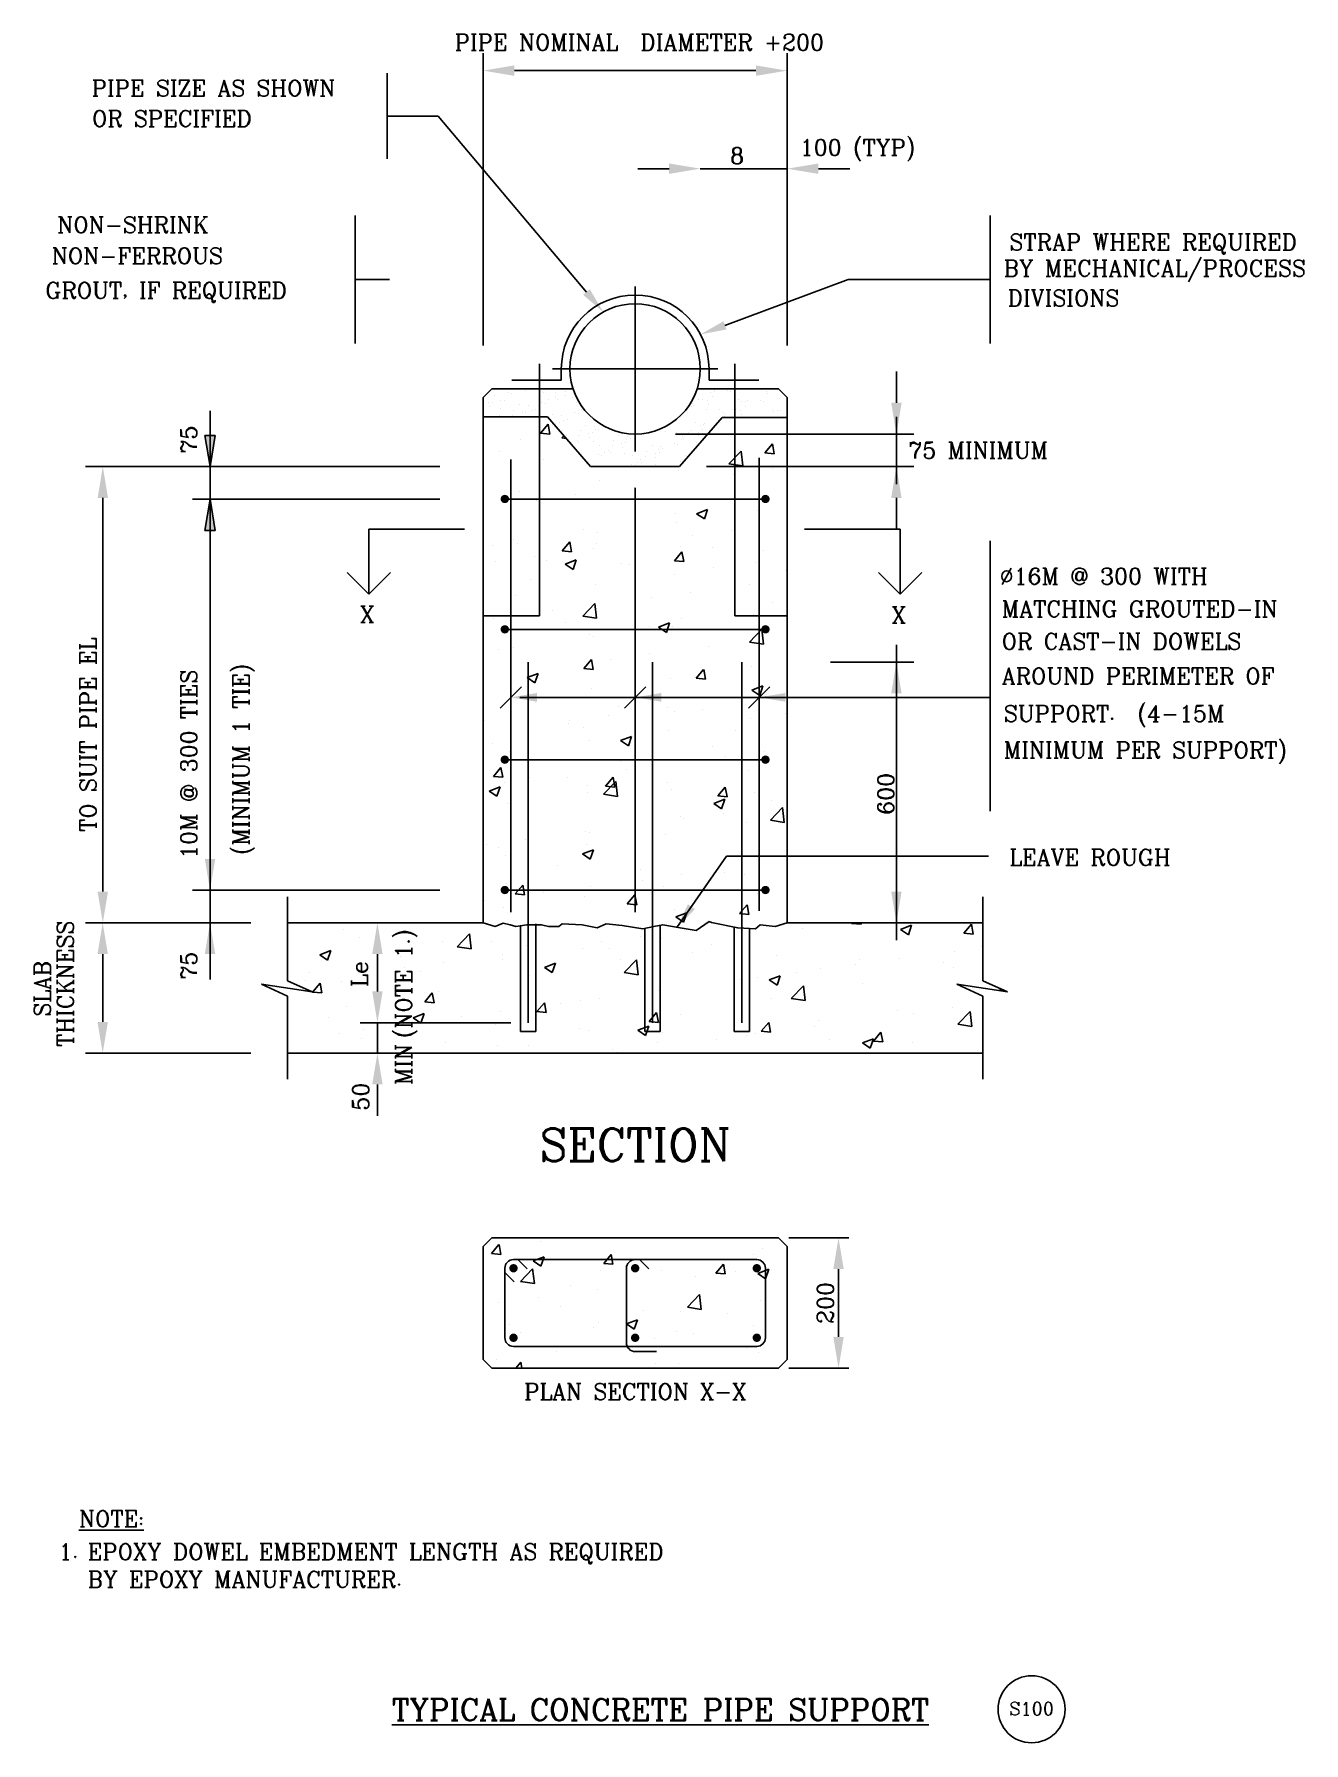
# Model space of a CAD drawing. Extents: x 166525 to 167198, y 178739 to 179747.
# Drawn here: x 166622 to 166641.75, y 178970.38 to 178996.96 of the extents above; entities that cross this region are included whole.
import ezdxf
from ezdxf.enums import TextEntityAlignment as Align

# ---------------------------------------------------------------- set-up
doc = ezdxf.new("R2010")
doc.units = 0
doc.header["$MEASUREMENT"] = 0
doc.linetypes.add('AUSGEZOGEN', pattern=[0])
doc.layers.get('0').update_dxf_attribs({"linetype": 'CONTINUOUS'})
for name, color, linetype in [('1', 7, 'CONTINUOUS'), ('CONC-MINOR', 7, 'AUSGEZOGEN'), ('DIMLIN', 7, 'AUSGEZOGEN'), ('HATCH', 40, 'CONTINUOUS'), ('L-10', 1, 'CONTINUOUS'), ('PAPER', 7, 'CONTINUOUS'), ('R-BAR', 3, 'CONTINUOUS'), ('STEEL-MAJOR', 7, 'CONTINUOUS'), ('T120', 10, 'CONTINUOUS')]:
    doc.layers.add(name, color=color, linetype=linetype)
doc.styles.add('ROMANC', font='romanc', dxfattribs={"height": 30})

# ---------------------------------------------------------------- blocks, each defined once
blk = doc.blocks.new('*X45')
at = {"color": 0}
for p, q in [((84.15, 232.41), (85.02, 233.45)), ((84.15, 232.41), (85.23, 232.32)), ((85.23, 232.32), (85.02, 233.45)), ((86.62, 231.89), (86.84, 232.11)), ((79.39, 230.29), (79.39, 230.29)), ((81.9, 231.75), (81.9, 231.75)), ((86.62, 231.89), (87.1, 231.81)), ((105.84, 228.91), (107.24, 230.37)), ((107.44, 228.66), (107.24, 230.37)), ((109.97, 230.16), (110.84, 231.19)), ((109.97, 230.16), (111.05, 230.06)), ((111.05, 230.06), (110.84, 231.19)), ((84.53, 229.37), (84.53, 229.37)), ((100.02, 228.18), (100.02, 228.18)), ((103.75, 228.56), (103.75, 228.56)), ((105.84, 228.91), (107.44, 228.66)), ((109.37, 229.53), (109.37, 229.53)), ((110.88, 228.31), (110.88, 228.31)), ((90.93, 227.02), (90.93, 227.02)), ((95.01, 226.22), (95.01, 226.22)), ((106.37, 227.71), (106.37, 227.71)), ((81.69, 225.76), (81.69, 225.76)), ((83.68, 224.73), (83.68, 224.73)), ((88.19, 225.32), (88.19, 225.32)), ((110.13, 224.96), (110.13, 224.96)), ((99.64, 223.16), (99.64, 223.16)), ((102.12, 223.15), (103.38, 223.64)), ((102.12, 223.15), (103.02, 222.55)), ((103.02, 222.55), (103.38, 223.64)), ((109.15, 223.53), (109.15, 223.53)), ((89.14, 221.36), (89.14, 221.36)), ((90.71, 221.03), (90.71, 221.03)), ((99.8, 222.18), (99.8, 222.18)), ((101.64, 220.61), (101.64, 220.61)), ((106.15, 221.21), (106.15, 221.21)), ((78.64, 219.55), (78.64, 219.55)), ((81.02, 220.17), (81.02, 220.17)), ((81.47, 219.76), (81.47, 219.76)), ((86.65, 218.88), (87.52, 219.91)), ((86.65, 218.88), (87.72, 218.78)), ((87.72, 218.78), (87.52, 219.91)), ((90.27, 219.12), (90.27, 219.12)), ((90.63, 219.76), (90.63, 219.76)), ((99.56, 217.75), (100.43, 218.78)), ((100.24, 219.36), (100.24, 219.36)), ((100.64, 217.65), (100.43, 218.78)), ((103.95, 219.21), (103.95, 219.21)), ((109.85, 218.95), (109.85, 218.95)), ((78.95, 217.63), (78.95, 217.63)), ((83.45, 218.22), (83.45, 218.22)), ((84.82, 217.75), (84.82, 217.75)), ((87, 217.35), (88.26, 217.83)), ((87, 217.35), (87.89, 216.74)), ((87.89, 216.74), (88.26, 217.83)), ((93.45, 217.4), (93.45, 217.4)), ((94.43, 217.35), (94.43, 217.35)), ((99.56, 217.75), (100.64, 217.65)), ((104.04, 216.94), (104.04, 216.94)), ((108.93, 217.54), (108.93, 217.54)), ((112.47, 216.62), (112.54, 216.7)), ((112.47, 216.62), (112.54, 216.61)), ((82.96, 215.6), (82.96, 215.6)), ((90.49, 215.04), (90.49, 215.04)), ((99.58, 216.19), (99.58, 216.19)), ((108.23, 215), (108.23, 215)), ((81.25, 213.77), (81.25, 213.77)), ((89.01, 211.37), (90.41, 212.83)), ((90.61, 211.12), (90.41, 212.83)), ((96.9, 213.51), (96.9, 213.51)), ((101.41, 214.11), (101.41, 214.11)), ((110.82, 212.91), (110.82, 212.91)), ((78.72, 211.12), (78.72, 211.12)), ((85.54, 212.02), (85.54, 212.02)), ((87.05, 210.61), (87.05, 210.61)), ((89.01, 211.37), (90.61, 211.12)), ((97.74, 210.1), (99, 210.59)), ((98.64, 209.5), (99, 210.59)), ((100.33, 211.1), (100.33, 211.1)), ((108.71, 211.55), (108.71, 211.55)), ((89.83, 209.3), (89.83, 209.3)), ((90.27, 209.05), (90.27, 209.05)), ((96.66, 210.21), (96.66, 210.21)), ((97.74, 210.1), (98.64, 209.5)), ((99.36, 210.2), (99.36, 210.2)), ((106.27, 209.8), (106.27, 209.8)), ((108.22, 208.39), (109.62, 209.85)), ((109.82, 208.14), (109.62, 209.85)), ((79.33, 207.5), (79.33, 207.5)), ((81.03, 207.78), (81.03, 207.78)), ((96.68, 207.01), (96.68, 207.01)), ((103.49, 207.91), (103.49, 207.91)), ((108.22, 208.39), (109.82, 208.14)), ((80.8, 204.92), (80.8, 204.92)), ((82.62, 204.3), (83.88, 204.78)), ((83.51, 203.69), (83.88, 204.78)), ((89.15, 205.34), (90.01, 206.37)), ((89.15, 205.34), (90.22, 205.24)), ((90.22, 205.24), (90.01, 206.37)), ((92.17, 206.41), (92.17, 206.41)), ((102.06, 204.21), (102.92, 205.24)), ((103.13, 204.11), (102.93, 205.24)), ((108.49, 205.56), (108.49, 205.56)), ((82.62, 204.3), (83.51, 203.69)), ((90.05, 203.05), (90.05, 203.05)), ((99.14, 204.21), (99.14, 204.21)), ((102.06, 204.21), (103.13, 204.11)), ((108.49, 202.85), (109.75, 203.34)), ((108.49, 202.85), (109.38, 202.25)), ((109.38, 202.25), (109.75, 203.34)), ((80.81, 201.79), (80.81, 201.79)), ((83.54, 201.42), (83.54, 201.42)), ((93.15, 201.01), (93.15, 201.01)), ((98.76, 200.81), (98.76, 200.81)), ((102.76, 200.6), (102.76, 200.6)), ((110.08, 202.17), (110.08, 202.17)), ((110.12, 202.3), (110.12, 202.3)), ((77.73, 199.4), (77.73, 199.4)), ((87.34, 199), (87.34, 199)), ((87.43, 199.31), (87.43, 199.31)), ((91.94, 199.91), (91.94, 199.91)), ((99.58, 200.36), (99.58, 200.36)), ((108.27, 199.56), (108.27, 199.56)), ((112.37, 200.2), (112.37, 200.2)), ((78.59, 196.76), (78.59, 196.76)), ((89.09, 198.56), (89.09, 198.56)), ((89.83, 197.06), (89.83, 197.06)), ((93.36, 197.05), (94.62, 197.53)), ((93.36, 197.05), (94.26, 196.44)), ((94.26, 196.44), (94.62, 197.53)), ((96.95, 198.59), (96.95, 198.59)), ((98.93, 198.22), (98.93, 198.22)), ((106.56, 198.19), (106.56, 198.19)), ((80.59, 195.8), (80.59, 195.8)), ((103.9, 196.41), (103.9, 196.41)), ((105.39, 195.2), (105.39, 195.2)), ((109.9, 195.8), (109.9, 195.8)), ((78.73, 192.93), (79.6, 193.96)), ((78.73, 192.93), (79.81, 192.83)), ((79.81, 192.83), (79.6, 193.96)), ((82.9, 192.81), (82.9, 192.81)), ((87.2, 192.81), (87.2, 192.81)), ((91.64, 191.8), (92.51, 192.83)), ((92.72, 191.7), (92.51, 192.83)), ((93.4, 194.61), (93.4, 194.61)), ((94.02, 193.71), (94.02, 193.71)), ((108.06, 193.57), (108.06, 193.57)), ((78.24, 191.24), (79.5, 191.73)), ((78.24, 191.24), (79.13, 190.64)), ((79.13, 190.64), (79.5, 191.73)), ((79.96, 192.27), (79.96, 192.27)), ((82.7, 192.22), (82.7, 192.22)), ((89.57, 191.86), (89.57, 191.86)), ((89.61, 191.07), (89.61, 191.07)), ((91.4, 190.86), (92.8, 192.32)), ((91.4, 190.86), (93, 190.61)), ((91.64, 191.8), (92.72, 191.7)), ((93, 190.61), (92.8, 192.32)), ((98.71, 192.22), (98.71, 192.22)), ((99.18, 191.45), (99.18, 191.45)), ((104.55, 190.67), (105.42, 191.7)), ((105.63, 190.57), (105.42, 191.7)), ((108.79, 191.05), (108.79, 191.05)), ((80.37, 189.8), (80.37, 189.8)), ((104.11, 189.8), (105.37, 190.29)), ((104.11, 189.8), (105, 189.2)), ((104.55, 190.67), (105.63, 190.57)), ((105, 189.2), (105.37, 190.29)), ((110.61, 187.88), (112.01, 189.34)), ((110.77, 190.11), (110.77, 190.11)), ((111.98, 189.59), (111.98, 189.59)), ((112.21, 187.63), (112.01, 189.34)), ((100.27, 188.31), (100.27, 188.31)), ((100.65, 188.1), (100.65, 188.1)), ((105.16, 188.7), (105.16, 188.7)), ((107.84, 187.58), (107.84, 187.58)), ((110.61, 187.88), (112.21, 187.63)), ((77.96, 185.12), (77.96, 185.12)), ((82.47, 185.71), (82.47, 185.71)), ((89.29, 186.61), (89.29, 186.61)), ((89.4, 185.08), (89.4, 185.08)), ((89.78, 186.51), (89.78, 186.51)), ((98.49, 186.23), (98.49, 186.23)), ((79.28, 184.71), (79.28, 184.71)), ((80.15, 183.81), (80.15, 183.81)), ((88.98, 184), (90.24, 184.48)), ((88.98, 184), (89.88, 183.39)), ((89.88, 183.39), (90.24, 184.48)), ((86.07, 182.66), (86.07, 182.66)), ((95.68, 182.26), (95.68, 182.26)), ((95.92, 181), (95.92, 181)), ((100.43, 181.6), (100.43, 181.6)), ((105.28, 181.85), (105.28, 181.85)), ((107.24, 182.49), (107.24, 182.49)), ((107.62, 181.59), (107.62, 181.59)), ((80.25, 180.65), (80.25, 180.65)), ((81.23, 179.39), (82.1, 180.42)), ((81.23, 179.39), (82.31, 179.29)), ((82.31, 179.29), (82.1, 180.42)), ((84.55, 179.51), (84.55, 179.51)), ((89.18, 179.09), (89.18, 179.09)), ((89.86, 180.24), (89.86, 180.24)), ((94.14, 178.26), (95.01, 179.29)), ((95.22, 178.16), (95.01, 179.29)), ((98.27, 180.24), (98.27, 180.24)), ((99.47, 179.84), (99.47, 179.84)), ((109.08, 179.43), (109.08, 179.43)), ((110.03, 179.37), (110.03, 179.37)), ((77.73, 178.61), (77.73, 178.61)), ((79.93, 177.82), (79.93, 177.82)), ((94.14, 178.26), (95.22, 178.16)), ((99.53, 177.57), (99.53, 177.57)), ((99.73, 176.75), (100.99, 177.23)), ((100.62, 176.15), (100.99, 177.23)), ((107.05, 177.13), (107.92, 178.16)), ((107.05, 177.13), (108.13, 177.03)), ((108.13, 177.03), (107.92, 178.16)), ((55.04, 175.62), (55.04, 175.62)), ((56.87, 176.07), (56.96, 176.06)), ((56.96, 176.06), (56.96, 176.07)), ((61.49, 175.32), (61.49, 175.32)), ((89.03, 175.77), (89.03, 175.77)), ((99.73, 176.75), (100.62, 176.15)), ((102.51, 175.4), (102.51, 175.4)), ((107.4, 175.6), (107.4, 175.6)), ((114.34, 175.42), (114.34, 175.42)), ((119.96, 176), (120.02, 176.07)), ((119.96, 176), (121.04, 175.9)), ((121.04, 175.9), (121.01, 176.07)), ((125.6, 175.31), (126.86, 175.79)), ((125.6, 175.31), (126.49, 174.7)), ((126.49, 174.7), (126.86, 175.79)), ((132.87, 174.87), (133.74, 175.9)), ((133.95, 174.77), (133.74, 175.9)), ((63.27, 174.33), (63.27, 174.33)), ((72.88, 173.92), (72.88, 173.92)), ((74.57, 173.32), (75.98, 174.79)), ((74.57, 173.32), (76.17, 173.08)), ((76.17, 173.08), (75.98, 174.79)), ((78.54, 173.97), (78.54, 173.97)), ((82.49, 173.51), (82.49, 173.51)), ((88.96, 173.09), (88.96, 173.09)), ((91.18, 173.9), (91.18, 173.9)), ((92.09, 173.11), (92.09, 173.11)), ((95.69, 174.5), (95.69, 174.5)), ((98.05, 174.25), (98.05, 174.25)), ((103.84, 173.62), (103.84, 173.62)), ((132.87, 174.87), (133.95, 174.77)), ((134.86, 173.37), (134.86, 173.37)), ((58.74, 172.39), (60, 172.87)), ((58.74, 172.39), (59.63, 171.78)), ((59.63, 171.78), (60, 172.87)), ((68.04, 172.17), (68.04, 172.17)), ((73, 171.51), (73, 171.51)), ((79.72, 171.83), (79.72, 171.83)), ((79.82, 172.41), (79.82, 172.41)), ((84.6, 170.94), (85.86, 171.43)), ((85.5, 170.34), (85.86, 171.43)), ((93.35, 171.82), (93.35, 171.82)), ((93.78, 170.35), (95.19, 171.81)), ((95.39, 170.1), (95.19, 171.81)), ((101.7, 172.7), (101.7, 172.7)), ((111.31, 172.3), (111.31, 172.3)), ((120.46, 171.28), (120.46, 171.28)), ((120.92, 171.89), (120.92, 171.89)), ((125.51, 172.02), (125.51, 172.02)), ((130.53, 171.48), (130.53, 171.48)), ((131.83, 172.78), (131.83, 172.78)), ((57.12, 169.42), (57.12, 169.42)), ((57.54, 170.36), (57.54, 170.36)), ((57.91, 168.11), (58.77, 169.14)), ((58.98, 168.01), (58.77, 169.14)), ((61.28, 169.33), (61.28, 169.33)), ((68.49, 170.92), (68.49, 170.92)), ((70.37, 170.48), (70.37, 170.48)), ((82.85, 170.02), (82.85, 170.02)), ((84.6, 170.94), (85.5, 170.34)), ((93.78, 170.35), (95.39, 170.1)), ((107.18, 169.6), (107.18, 169.6)), ((109.14, 169.79), (109.14, 169.79)), ((110.47, 169.5), (111.73, 169.99)), ((110.47, 169.5), (111.37, 168.9)), ((111.37, 168.9), (111.73, 169.99)), ((113.65, 170.39), (113.65, 170.39)), ((116.42, 170.87), (116.42, 170.87)), ((121.22, 169.12), (121.22, 169.12)), ((131.71, 170.92), (131.71, 170.92)), ((57.91, 168.11), (58.98, 168.01)), ((70.82, 166.98), (71.69, 168.01)), ((71.89, 166.88), (71.69, 168.01)), ((72.35, 168.21), (72.35, 168.21)), ((90.95, 167.4), (90.95, 167.4)), ((97.77, 168.3), (97.77, 168.3)), ((97.83, 168.25), (97.83, 168.25)), ((110.72, 167.32), (110.72, 167.32)), ((112.99, 167.37), (114.4, 168.83)), ((112.99, 167.37), (114.6, 167.12)), ((114.6, 167.12), (114.4, 168.83)), ((134.64, 167.38), (134.64, 167.38)), ((136.89, 168.27), (137.24, 168.41)), ((137.48, 168.18), (137.51, 168.28)), ((61.85, 166.41), (61.85, 166.41)), ((69.48, 165.14), (70.74, 165.62)), ((70.38, 164.53), (70.74, 165.62)), ((70.82, 166.98), (71.89, 166.88)), ((75.08, 165.31), (75.08, 165.31)), ((79.5, 165.83), (79.5, 165.83)), ((83.73, 165.85), (84.6, 166.88)), ((83.73, 165.85), (84.8, 165.75)), ((84.8, 165.75), (84.6, 166.88)), ((86.45, 166.81), (86.45, 166.81)), ((88.74, 167.1), (88.74, 167.1)), ((96.64, 164.72), (97.51, 165.75)), ((97.72, 164.62), (97.51, 165.75)), ((100.22, 165.52), (100.22, 165.52)), ((125.29, 166.03), (125.29, 166.03)), ((127.1, 165.68), (127.1, 165.68)), ((131.6, 166.27), (131.6, 166.27)), ((132.2, 164.39), (133.61, 165.85)), ((133.81, 164.14), (133.61, 165.85)), ((59.76, 165.13), (59.76, 165.13)), ((61.06, 163.33), (61.06, 163.33)), ((63.76, 163.82), (63.76, 163.82)), ((68.26, 164.41), (68.26, 164.41)), ((69.37, 164.72), (69.37, 164.72)), ((69.48, 165.14), (70.38, 164.53)), ((70.15, 164.49), (70.15, 164.49)), ((78.98, 164.32), (78.98, 164.32)), ((88.59, 163.91), (88.59, 163.91)), ((89.72, 163.72), (89.72, 163.72)), ((95.35, 163.7), (96.61, 164.18)), ((95.35, 163.7), (96.24, 163.09)), ((96.24, 163.09), (96.61, 164.18)), ((96.64, 164.72), (97.71, 164.62)), ((98.2, 163.5), (98.2, 163.5)), ((106.96, 163.61), (106.96, 163.61)), ((108.91, 163.29), (108.91, 163.29)), ((109.55, 163.59), (110.42, 164.62)), ((109.55, 163.59), (110.63, 163.49)), ((110.63, 163.49), (110.42, 164.62)), ((115.73, 164.18), (115.73, 164.18)), ((116.2, 164.88), (116.2, 164.88)), ((122.46, 162.46), (123.33, 163.49)), ((123.54, 162.36), (123.33, 163.49)), ((132.2, 164.39), (133.81, 164.14)), ((63.56, 162.71), (63.56, 162.71)), ((73.17, 162.3), (73.17, 162.3)), ((79.23, 161.91), (79.23, 161.91)), ((82.78, 161.9), (82.78, 161.9)), ((92.38, 161.49), (92.38, 161.49)), ((97.61, 162.26), (97.61, 162.26)), ((104.4, 162.69), (104.4, 162.69)), ((107.81, 163.1), (107.81, 163.1)), ((117.42, 162.69), (117.42, 162.69)), ((121.22, 162.25), (122.48, 162.74)), ((121.22, 162.25), (122.11, 161.65)), ((122.11, 161.65), (122.48, 162.74)), ((122.46, 162.46), (123.54, 162.36)), ((127.02, 162.29), (127.02, 162.29)), ((134.42, 161.39), (134.42, 161.39)), ((88.52, 161.11), (88.52, 161.11)), ((93.04, 161.2), (93.04, 161.2)), ((101.99, 161.09), (101.99, 161.09))]:
    blk.add_line(p, q, dxfattribs=at)
blk = doc.blocks.new('*X44')
at = {"color": 0}
for p, q in [((117.63, 151.48), (117.63, 151.48)), ((112.05, 150.05), (112.91, 151.08)), ((112.05, 150.05), (113.12, 149.95)), ((113.12, 149.95), (112.92, 151.08)), ((116.84, 149.2), (118.1, 149.69)), ((117.73, 148.6), (118.1, 149.69)), ((124.96, 148.92), (125.83, 149.95)), ((126.03, 148.82), (125.83, 149.95)), ((142.16, 149.93), (142.16, 149.93)), ((143.23, 150.67), (143.23, 150.67)), ((115.38, 146.85), (116.78, 148.31)), ((116.98, 146.6), (116.78, 148.31)), ((116.84, 149.2), (117.73, 148.6)), ((124.64, 148.06), (124.64, 148.06)), ((124.96, 148.92), (126.03, 148.82)), ((131.66, 148.13), (131.66, 148.13)), ((133.99, 149.41), (133.99, 149.41)), ((137.87, 147.79), (138.74, 148.82)), ((137.87, 147.79), (138.94, 147.7)), ((138.94, 147.7), (138.74, 148.82)), ((140.09, 147.96), (140.09, 147.96)), ((142.71, 147.76), (143.97, 148.24)), ((142.71, 147.76), (143.6, 147.16)), ((143.6, 147.16), (143.97, 148.24)), ((115.38, 146.85), (116.98, 146.6)), ((115.55, 146.9), (115.55, 146.9)), ((121.16, 146.33), (121.16, 146.33)), ((124.21, 145.87), (124.21, 145.87)), ((135.58, 147.37), (135.58, 147.37)), ((112.89, 144.38), (112.89, 144.38)), ((117.4, 144.98), (117.4, 144.98)), ((119.94, 143.94), (119.94, 143.94)), ((134.59, 143.87), (135.99, 145.33)), ((134.59, 143.87), (136.19, 143.62)), ((136.19, 143.62), (135.99, 145.33)), ((143.01, 144.68), (143.01, 144.68)), ((114.12, 141.93), (114.12, 141.93)), ((124.42, 142.06), (124.42, 142.06)), ((127.58, 141.95), (128.84, 142.44)), ((127.58, 141.95), (128.48, 141.35)), ((128.48, 141.35), (128.84, 142.44)), ((129.55, 143.53), (129.55, 143.53)), ((133.77, 143.41), (133.77, 143.41)), ((139.16, 143.13), (139.16, 143.13)), ((142.17, 141.76), (142.17, 141.76)), ((115.33, 140.91), (115.33, 140.91)), ((123.73, 141.52), (123.73, 141.52)), ((130.85, 140.27), (130.85, 140.27)), ((133.34, 141.11), (133.34, 141.11)), ((135.35, 140.86), (135.35, 140.86)), ((142.95, 140.71), (142.95, 140.71)), ((112.66, 137.88), (112.66, 137.88)), ((119.48, 138.77), (119.48, 138.77)), ((141.41, 139.19), (141.41, 139.19)), ((142.79, 138.69), (142.79, 138.69)), ((114.84, 136.86), (115.41, 137.54)), ((115.54, 136.86), (115.41, 137.54)), ((130.92, 137.39), (130.92, 137.39)), ((133.55, 137.42), (133.55, 137.42))]:
    blk.add_line(p, q, dxfattribs=at)
blk = doc.blocks.new('*X46')
at = {"color": 0}
for p, q in [((-23.48, 144.16), (-23.48, 144.16)), ((-22.39, 143.62), (-22.39, 143.62)), ((-21.9, 144.52), (-21.9, 144.52)), ((-21.52, 144.4), (-21.52, 144.4)), ((-19.95, 144.76), (-19.95, 144.76)), ((-17.92, 144.56), (-17.92, 144.56)), ((-17.33, 143.75), (-17.33, 143.75)), ((-16.46, 144.53), (-16.46, 144.53)), ((-16.45, 143.9), (-16.45, 143.9)), ((-16.31, 143.65), (-16.31, 143.65)), ((-16.16, 144.85), (-16.16, 144.85)), ((-15.39, 144.62), (-15.39, 144.62)), ((-15.32, 144.18), (-15.32, 144.18)), ((-14.89, 144.88), (-14.89, 144.88)), ((-14.55, 143.94), (-14.55, 143.94)), ((0.01, 143.68), (0.01, 143.68)), ((0.45, 143.75), (0.45, 143.75)), ((0.8, 144.9), (0.8, 144.9)), ((1.02, 143.57), (1.02, 143.57)), ((1.31, 144.53), (1.31, 144.53)), ((1.58, 144.03), (1.58, 144.03)), ((1.76, 144.61), (1.76, 144.61)), ((1.81, 144.8), (1.81, 144.8)), ((3.27, 144.77), (3.27, 144.77)), ((3.65, 144.65), (3.65, 144.65)), ((4.62, 143.73), (4.62, 143.73)), ((5.64, 143.63), (5.64, 143.63)), ((7.09, 143.6), (7.09, 143.6)), ((7.7, 144.88), (7.7, 144.88)), ((7.83, 144.63), (7.83, 144.63)), ((7.96, 144.38), (7.96, 144.38)), ((9.24, 143.78), (9.24, 143.78)), ((-24.75, 142.04), (-24.75, 142.04)), ((-24.15, 143.32), (-24.15, 143.32)), ((-24.08, 142.88), (-24.08, 142.88)), ((-23.71, 143.4), (-23.71, 143.4)), ((-22.91, 141.9), (-22.91, 141.9)), ((-22.87, 142.72), (-22.87, 142.72)), ((-22.83, 143.55), (-22.83, 143.55)), ((-21.46, 141.87), (-21.46, 141.87)), ((-21.28, 142.45), (-21.28, 142.45)), ((-20.67, 143.09), (-20.67, 143.09)), ((-20.33, 142.15), (-20.33, 142.15)), ((-20.25, 141.71), (-20.25, 141.71)), ((-19.89, 142.23), (-19.89, 142.23)), ((-19.65, 142.99), (-19.65, 142.99)), ((-19.19, 142.44), (-19.19, 142.44)), ((-18.75, 142.51), (-18.75, 142.51)), ((-18.08, 143.35), (-18.08, 143.35)), ((-17.7, 143.23), (-17.7, 143.23)), ((-16.84, 141.93), (-16.84, 141.93)), ((-15.83, 141.82), (-15.83, 141.82)), ((-14.25, 142.18), (-14.25, 142.18)), ((-14.09, 143.39), (-14.09, 143.39)), ((-13.87, 142.06), (-13.87, 142.06)), ((-13.5, 142.58), (-13.5, 142.58)), ((-1.28, 142.19), (-1.28, 142.19)), ((-0.86, 142.9), (-0.86, 142.9)), ((-0.74, 143.28), (-0.74, 143.28)), ((-0.61, 143.03), (-0.61, 143.03)), ((0.92, 142.56), (0.92, 142.56)), ((1.1, 143.13), (1.1, 143.13)), ((2.38, 142.53), (2.38, 142.53)), ((2.89, 142.17), (2.89, 142.17)), ((2.97, 141.73), (2.97, 141.73)), ((3.02, 141.92), (3.02, 141.92)), ((3.83, 142.51), (3.83, 142.51)), ((4.27, 142.58), (4.27, 142.58)), ((4.85, 142.41), (4.85, 142.41)), ((4.92, 141.96), (4.92, 141.96)), ((4.95, 143.42), (4.95, 143.42)), ((5.39, 143.49), (5.39, 143.49)), ((5.41, 142.86), (5.41, 142.86)), ((7.48, 143.48), (7.48, 143.48)), ((8.45, 142.56), (8.45, 142.56)), ((8.58, 142.31), (8.58, 142.31)), ((9.02, 142.38), (9.02, 142.38)), ((9.23, 141.69), (9.23, 141.69)), ((9.46, 142.46), (9.46, 142.46)), ((-16.5, 140.98), (-16.5, 140.98)), ((-16.06, 141.06), (-16.06, 141.06)), ((-15.72, 140.12), (-15.72, 140.12)), ((-15.56, 141.32), (-15.56, 141.32)), ((-15.12, 141.4), (-15.12, 141.4)), ((-13.63, 140.11), (-13.63, 140.11)), ((-13.02, 140.76), (-13.02, 140.76)), ((-12.68, 139.82), (-12.68, 139.82)), ((-12.23, 139.89), (-12.23, 139.89)), ((-12, 140.65), (-12, 140.65)), ((-11.93, 140.21), (-11.93, 140.21)), ((-11.49, 140.29), (-11.49, 140.29)), ((-6.22, 139.72), (-6.22, 139.72)), ((-3.82, 140.04), (-3.82, 140.04)), ((-2.62, 139.88), (-2.62, 139.88)), ((-1.16, 139.85), (-1.16, 139.85)), ((-0.85, 140.17), (-0.85, 140.17)), ((-0.37, 141.07), (-0.37, 141.07)), ((-0.09, 139.94), (-0.09, 139.94)), ((0.14, 140.71), (0.14, 140.71)), ((0.41, 140.21), (0.41, 140.21)), ((0.59, 140.78), (0.59, 140.78)), ((0.64, 140.97), (0.64, 140.97)), ((2.16, 141.14), (2.16, 141.14)), ((-15.26, 139.56), (-15.26, 139.56)), ((-14.67, 138.75), (-14.67, 138.75)), ((-13.98, 138.96), (-13.98, 138.96)), ((-13.85, 138.71), (-13.85, 138.71)), ((-13.81, 139.53), (-13.81, 139.53)), ((-12.6, 139.37), (-12.6, 139.37)), ((-12.15, 138.81), (-12.15, 138.81)), ((-11.44, 138.39), (-11.44, 138.39)), ((-10.35, 137.85), (-10.35, 137.85)), ((-9.98, 138.36), (-9.98, 138.36)), ((-9.81, 138.94), (-9.81, 138.94)), ((-9.19, 139.59), (-9.19, 139.59)), ((-8.85, 138.65), (-8.85, 138.65)), ((-8.78, 138.2), (-8.78, 138.2)), ((-8.41, 138.72), (-8.41, 138.72)), ((-8.29, 139.1), (-8.29, 139.1)), ((-8.18, 139.49), (-8.18, 139.49)), ((-7.85, 139.18), (-7.85, 139.18)), ((-5.98, 137.77), (-5.98, 137.77)), ((-5.37, 138.42), (-5.37, 138.42)), ((-4.66, 137.99), (-4.66, 137.99)), ((-4.35, 138.32), (-4.35, 138.32)), ((-4.22, 138.07), (-4.22, 138.07)), ((-2.78, 138.67), (-2.78, 138.67)), ((-2.4, 138.55), (-2.4, 138.55)), ((-2.03, 139.07), (-2.03, 139.07)), ((-1.91, 139.45), (-1.91, 139.45)), ((-1.78, 139.2), (-1.78, 139.2)), ((-0.25, 138.73), (-0.25, 138.73)), ((-0.01, 139.5), (-0.01, 139.5)), ((-13.17, 136.83), (-13.17, 136.83)), ((-12.66, 136.46), (-12.66, 136.46)), ((-11.54, 137.38), (-11.54, 137.38)), ((-11.16, 137.26), (-11.16, 137.26)), ((-10.85, 137.58), (-10.85, 137.58)), ((-10.22, 137.6), (-10.22, 137.6)), ((-8.57, 137.51), (-8.57, 137.51)), ((-7.71, 136.21), (-7.71, 136.21)), ((-7.61, 137.22), (-7.61, 137.22)), ((-7.33, 136.09), (-7.33, 136.09)), ((-7.02, 136.41), (-7.02, 136.41)), ((-6.72, 136.74), (-6.72, 136.74)), ((-6.58, 136.49), (-6.58, 136.49)), ((-6.16, 137.19), (-6.16, 137.19)), ((-5.03, 137.48), (-5.03, 137.48)), ((-4.99, 136.21), (-4.99, 136.21)), ((-4.95, 137.04), (-4.95, 137.04)), ((-4.58, 137.55), (-4.58, 137.55)), ((-3.79, 136.05), (-3.79, 136.05)), ((-2.33, 136.03), (-2.33, 136.03)), ((-2.16, 136.6), (-2.16, 136.6)), ((-1.54, 137.25), (-1.54, 137.25))]:
    blk.add_line(p, q, dxfattribs=at)
blk = doc.blocks.new('_CLOSED')
at = {"color": 0, "linetype": 'ByBlock'}
for p, q in [((-1, 0.167), (0, 0)), ((-1, 0.167), (-1, -0.167)), ((0, 0), (-1, -0.167)), ((0, 0), (-1, 0))]:
    blk.add_line(p, q, dxfattribs=at)

msp = doc.modelspace()

# ---------------------------------------------------------------- linework, layer by layer
at = {"layer": '1', "color": 8, "linetype": 'Continuous'}
for p, q in [((166628.98147, 178992.11885), (166628.98147, 178996.66672)), ((166633.71347, 178992.11885), (166633.71347, 178996.66672)), ((166627.4876, 178996.35601), (166627.4876, 178995.02332)), ((166629.46819, 178996.39632), (166633.22675, 178996.39632)), ((166628.28276, 178995.68967), (166627.4876, 178995.68967)), ((166630.59079, 178992.95009), (166628.28276, 178995.68967)), ((166631.87475, 178994.87039), (166631.38803, 178994.87039)), ((166632.36147, 178994.87039), (166633.71347, 178994.87039)), ((166634.20019, 178994.87039), (166634.68691, 178994.87039)), ((166626.98953, 178992.15242), (166626.98953, 178994.14179)), ((166636.87146, 178994.14179), (166636.87146, 178992.15242)), ((166627.52417, 178993.1471), (166626.98953, 178993.1471)), ((166632.74404, 178992.43279), (166634.66313, 178993.1471)), ((166634.66313, 178993.1471), (166636.87146, 178993.1471)), ((166624.73171, 178982.25243), (166624.73171, 178991.10194)), ((166635.41311, 178989.96373), (166635.41311, 178991.01153)), ((166631.97652, 178990.74113), (166635.68351, 178990.74113)), ((166635.41311, 178990.23413), (166635.41311, 178990.74113)), ((166635.41311, 178990.23413), (166635.41311, 178990.74113)), ((166628.30547, 178990.23413), (166622.79152, 178990.23413)), ((166624.73171, 178990.23413), (166624.73171, 178989.72713)), ((166624.73171, 178990.23413), (166624.73171, 178989.72713)), ((166624.73171, 178990.23413), (166624.73171, 178989.72713)), ((166624.73171, 178990.23413), (166624.73171, 178989.72713)), ((166632.459, 178990.23413), (166635.68351, 178990.23413)), ((166623.06336, 178983.62285), (166623.06336, 178989.74741)), ((166628.30547, 178989.72713), (166624.46131, 178989.72713)), ((166635.41311, 178989.74741), (166635.41311, 178989.26069)), ((166627.20404, 178988.24996), (166627.20404, 178989.26396)), ((166628.69124, 178989.26396), (166627.20404, 178989.26396)), ((166633.98359, 178989.26396), (166635.47079, 178989.26396)), ((166635.47079, 178988.24996), (166635.47079, 178989.26396)), ((166636.87146, 178989.08234), (166636.87146, 178984.87311)), ((166627.20404, 178988.24996), (166626.86604, 178988.58796)), ((166627.20404, 178988.24996), (166627.54204, 178988.58796)), ((166635.47079, 178988.24996), (166635.13279, 178988.58796)), ((166635.47079, 178988.24996), (166635.80879, 178988.58796)), ((166635.41311, 178982.86573), (166635.41311, 178987.46253)), ((166634.38947, 178987.19213), (166635.68351, 178987.19213)), ((166629.24823, 178986.47883), (166629.57903, 178986.80963)), ((166631.18207, 178986.47883), (166631.51286, 178986.80963)), ((166635.41311, 178983.62285), (166635.41311, 178986.70541)), ((166629.55268, 178986.64423), (166636.87146, 178986.64423)), ((166631.99868, 178983.06574), (166632.76925, 178984.17134)), ((166632.76925, 178984.17134), (166636.84714, 178984.17134)), ((166628.30547, 178983.64313), (166624.46131, 178983.64313)), ((166624.73171, 178983.13613), (166624.73171, 178983.64313)), ((166624.73171, 178983.13613), (166624.73171, 178983.64313)), ((166625.36881, 178983.13613), (166622.79152, 178983.13613)), ((166623.22416, 178983.13613), (166623.2256, 178983.13613)), ((166623.06192, 178981.59485), (166623.06192, 178982.64941)), ((166627.33699, 178982.06805), (166627.33699, 178982.64941)), ((166627.33699, 178982.06805), (166627.33699, 178982.55477)), ((166625.36881, 178981.10813), (166622.79152, 178981.10813)), ((166627.33699, 178980.62141), (166627.33699, 178980.13469))]:
    msp.add_line(p, q, dxfattribs=at)
at = {"layer": '1', "color": 7, "linetype": 'Continuous'}
msp.add_line((166633.11208, 178986.47883), (166633.44288, 178986.80963), dxfattribs=at)
at = {"layer": '1', "color": 8, "linetype": 'Continuous'}
msp.add_lwpolyline([(166629.0737, 178991.30465, 0, 0.1352, 0), (166628.81264, 178991.61507, 0, 0, 0), (166627.52417, 178993.1471, 0, 0, 0)], format="xyseb", dxfattribs=at)
for points in [[(166629.46819, 178996.47744), (166629.46819, 178996.3152), (166628.98147, 178996.39632)], [(166633.22675, 178996.47744), (166633.22675, 178996.3152), (166633.71347, 178996.39632)], [(166631.87475, 178994.95151), (166631.87475, 178994.78927), (166632.36147, 178994.87039)], [(166634.20019, 178994.95151), (166634.20019, 178994.78927), (166633.71347, 178994.87039)], [(166630.64249, 178992.99365), (166630.53909, 178992.90654), (166630.85212, 178992.6399)], [(166632.76762, 178992.36944), (166632.72046, 178992.49614), (166632.36392, 178992.2913)], [(166635.33199, 178991.22785), (166635.49423, 178991.22785), (166635.41311, 178990.74113)], [(166624.65059, 178990.72085), (166624.81283, 178990.72085), (166624.73171, 178990.23413)], [(166622.98224, 178989.74741), (166623.14448, 178989.74741), (166623.06336, 178990.23413)], [(166635.33199, 178989.74741), (166635.49423, 178989.74741), (166635.41311, 178990.23413)], [(166624.65059, 178989.24041), (166624.81283, 178989.24041), (166624.73171, 178989.72713)], [(166624.65059, 178989.24041), (166624.81283, 178989.24041), (166624.73171, 178989.72713)], [(166635.33199, 178986.70541), (166635.49423, 178986.70541), (166635.41311, 178987.19213)], [(166629.81923, 178986.57663), (166629.81923, 178986.71183), (166629.41363, 178986.64423)], [(166631.75307, 178986.57663), (166631.75307, 178986.71183), (166631.34747, 178986.64423)], [(166633.68308, 178986.57663), (166633.68308, 178986.71183), (166633.27748, 178986.64423)], [(166624.65059, 178984.12985), (166624.81283, 178984.12985), (166624.73171, 178983.64313)], [(166624.65059, 178984.12985), (166624.81283, 178984.12985), (166624.73171, 178983.64313)], [(166622.98224, 178983.62285), (166623.14448, 178983.62285), (166623.06336, 178983.13613)], [(166635.33199, 178983.62285), (166635.49423, 178983.62285), (166635.41311, 178983.13613)], [(166631.99866, 178983.06575), (166632.16927, 178983.42539), (166632.27703, 178983.35029)], [(166622.9808, 178982.64941), (166623.14304, 178982.64941), (166623.06192, 178983.13613)], [(166624.65059, 178982.64941), (166624.81283, 178982.64941), (166624.73171, 178983.13613)], [(166627.25587, 178982.64941), (166627.41811, 178982.64941), (166627.33699, 178983.13613)], [(166627.25587, 178982.06805), (166627.41811, 178982.06805), (166627.33699, 178981.58133)], [(166627.25587, 178982.06805), (166627.41811, 178982.06805), (166627.33699, 178981.58133)], [(166622.9808, 178981.59485), (166623.14304, 178981.59485), (166623.06192, 178981.10813)], [(166627.25587, 178980.62141), (166627.41811, 178980.62141), (166627.33699, 178981.10813)]]:
    msp.add_solid(points, dxfattribs=at)
at = {"layer": 'CONC-MINOR', "color": 7}
for p, q in [((166630.19827, 178991.75513), (166630.19827, 178991.57805)), ((166632.49667, 178991.75513), (166632.49667, 178991.57805)), ((166629.11667, 178991.44285), (166628.98147, 178991.30765)), ((166628.98147, 178991.30765), (166628.98147, 178983.13613)), ((166629.11667, 178991.44285), (166630.38275, 178991.44285)), ((166632.31218, 178991.44285), (166633.57827, 178991.44285)), ((166633.57827, 178991.44285), (166633.71347, 178991.30765)), ((166633.71347, 178991.30765), (166633.71347, 178983.13613)), ((166628.98147, 178991.00899), (166629.98146, 178991.00899)), ((166629.98146, 178991.00899), (166630.65502, 178990.23413)), ((166632.70055, 178990.9986), (166632.03601, 178990.23413)), ((166633.71347, 178990.9986), (166632.70055, 178990.9986)), ((166632.03601, 178990.23413), (166630.65502, 178990.23413)), ((166625.93947, 178982.23475), (166625.93947, 178983.54173)), ((166636.75547, 178982.23475), (166636.75547, 178983.54173)), ((166625.93947, 178983.13613), (166628.98147, 178983.13613)), ((166629.56573, 178981.44613), (166629.56573, 178983.09202)), ((166629.80233, 178981.44613), (166629.80233, 178983.11853)), ((166631.49957, 178981.44613), (166631.49957, 178983.05115)), ((166631.73617, 178981.44613), (166631.73617, 178983.09873)), ((166632.88878, 178981.44613), (166632.88878, 178983.06827)), ((166633.12538, 178981.44613), (166633.12538, 178983.04818)), ((166633.71347, 178983.13613), (166636.75547, 178983.13613)), ((166625.53506, 178982.18356), (166626.3234, 178982.0607)), ((166625.93947, 178981.99415), (166625.53506, 178982.18356)), ((166626.3234, 178982.0607), (166625.93947, 178982.23475)), ((166636.75547, 178981.99415), (166636.35106, 178982.18356)), ((166636.35106, 178982.18356), (166637.1394, 178982.0607)), ((166637.1394, 178982.0607), (166636.75547, 178982.23475)), ((166625.93947, 178980.70253), (166625.93947, 178981.99415)), ((166636.75547, 178980.70253), (166636.75547, 178981.99415)), ((166629.80233, 178981.44613), (166629.56573, 178981.44613)), ((166631.73617, 178981.44613), (166631.49957, 178981.44613)), ((166633.12538, 178981.44613), (166632.88878, 178981.44613)), ((166625.93947, 178981.10813), (166636.75547, 178981.10813)), ((166628.98147, 178978.09986), (166629.11667, 178978.23506)), ((166633.57827, 178978.23506), (166629.11667, 178978.23506)), ((166633.71347, 178978.09986), (166633.57827, 178978.23506)), ((166633.74051, 178978.23506), (166634.67419, 178978.23506)), ((166628.98147, 178976.34226), (166628.98147, 178978.09986)), ((166633.71347, 178976.34226), (166633.71347, 178978.09986)), ((166634.51195, 178976.69378), (166634.51195, 178977.74834)), ((166628.98147, 178976.34226), (166629.11667, 178976.20706)), ((166633.57827, 178976.20706), (166633.71347, 178976.34226)), ((166633.57827, 178976.20706), (166629.11667, 178976.20706)), ((166633.74051, 178976.20706), (166634.67419, 178976.20706))]:
    msp.add_line(p, q, dxfattribs=at)
msp.add_lwpolyline([(166628.98147, 178983.13613), (166629.16727, 178983.08125), (166629.29153, 178983.13095), (166629.40336, 178983.1061), (166629.49034, 178983.08125), (166629.6643, 178983.1061), (166629.88797, 178983.1061), (166629.9998, 178983.08125), (166630.16134, 178983.08125), (166630.21104, 178983.11853), (166630.52169, 178983.1061), (166630.75778, 178983.0564), (166630.89446, 178983.11853), (166631.14298, 178983.09368), (166631.46605, 178983.04397), (166631.64001, 178983.08125), (166631.7767, 178983.1061), (166632.05007, 178983.0564), (166632.29858, 178983.01912), (166632.4974, 178983.15581), (166632.53468, 178983.14338), (166632.94473, 178983.0564), (166633.2181, 178983.04397), (166633.29265, 178983.1061), (166633.52875, 178983.08125), (166633.71347, 178983.13613)], dxfattribs=at)
msp.add_circle((166631.34747, 178991.75513), 1.014, dxfattribs=at)
for points in [[(166634.43083, 178977.74834), (166634.59307, 178977.74834), (166634.51195, 178978.23506)], [(166634.43083, 178976.69378), (166634.59307, 178976.69378), (166634.51195, 178976.20706)]]:
    msp.add_solid(points, dxfattribs=at)
at = {"layer": 'DIMLIN', "color": 7}
for p, q in [((166635.41311, 178991.22785), (166635.41311, 178991.71457)), ((166623.22416, 178990.23413), (166623.2256, 178990.23413)), ((166624.73171, 178984.12985), (166624.73171, 178989.24041)), ((166629.41363, 178981.58133), (166627.06659, 178981.58133))]:
    msp.add_line(p, q, dxfattribs=at)
at = {"layer": 'L-10', "color": 7}
for p, q in [((166631.34747, 178990.47073), (166631.34747, 178993.03953)), ((166632.63187, 178991.75513), (166630.06307, 178991.75513))]:
    msp.add_line(p, q, dxfattribs=at)
at = {"layer": 'PAPER', "color": 7}
for p, q in [((166629.85865, 178991.83625), (166629.85865, 178987.91097)), ((166632.89657, 178991.83625), (166632.89657, 178987.91097)), ((166624.73171, 178989.24041), (166624.73171, 178988.75369)), ((166624.73171, 178989.24041), (166624.73171, 178988.75369)), ((166628.98147, 178987.91097), (166629.85865, 178987.91097)), ((166632.89657, 178987.91097), (166633.71347, 178987.91097)), ((166624.73171, 178984.12985), (166624.73171, 178984.61657)), ((166627.49725, 178983.13613), (166627.49923, 178983.13613)), ((166627.33699, 178981.10813), (166627.33699, 178981.58133)), ((166627.33699, 178981.10813), (166627.33699, 178981.58133))]:
    msp.add_line(p, q, dxfattribs=at)
at = {"layer": 'R-BAR', "color": 7}
for p, q in [((166629.41363, 178983.30095), (166629.41363, 178990.347)), ((166633.27748, 178983.3229), (166633.27748, 178990.37089)), ((166631.34747, 178983.30095), (166631.34747, 178989.90399)), ((166629.31947, 178989.72713), (166633.37547, 178989.72713)), ((166629.31947, 178987.69913), (166633.37547, 178987.69913)), ((166629.68403, 178987.19213), (166629.68403, 178981.58133)), ((166631.61787, 178987.19213), (166631.61787, 178981.58133)), ((166633.00708, 178987.19213), (166633.00708, 178981.58133)), ((166629.31947, 178985.67113), (166633.37547, 178985.67113)), ((166629.31947, 178983.64313), (166633.37547, 178983.64313)), ((166629.31947, 178976.68026), (166629.31947, 178977.76186)), ((166629.31947, 178977.69426), (166629.46287, 178977.55086)), ((166629.45467, 178977.89706), (166633.24027, 178977.89706)), ((166629.52227, 178977.89706), (166629.66567, 178977.75366)), ((166631.21227, 178976.60102), (166631.21227, 178977.76186)), ((166631.41507, 178977.89706), (166631.55847, 178977.75366)), ((166633.37547, 178977.76186), (166633.37547, 178976.68026)), ((166633.24027, 178976.54506), (166629.45467, 178976.54506)), ((166631.34747, 178976.46582), (166631.67828, 178976.46582))]:
    msp.add_line(p, q, dxfattribs=at)
at = {"layer": 'R-BAR', "color": 7, "const_width": 0.0649}
for points in [[(166629.28702, 178989.73103, 1), (166629.35191, 178989.73103, 1)], [(166633.34302, 178989.73103, 1), (166633.40791, 178989.73103, 1)], [(166629.28702, 178987.70303, 1), (166629.35191, 178987.70303, 1)], [(166633.34302, 178987.70303, 1), (166633.40791, 178987.70303, 1)], [(166629.28702, 178985.67503, 1), (166629.35191, 178985.67503, 1)], [(166633.34302, 178985.67503, 1), (166633.40791, 178985.67503, 1)], [(166629.28702, 178983.64703, 1), (166629.35191, 178983.64703, 1)], [(166633.34302, 178983.64703, 1), (166633.40791, 178983.64703, 1)], [(166629.42222, 178977.76186, -1), (166629.48711, 178977.76186, -1)], [(166631.31502, 178977.76186, -1), (166631.37991, 178977.76186, -1)], [(166633.20782, 178977.76186, -1), (166633.27271, 178977.76186, -1)], [(166629.42222, 178976.68026, 1), (166629.48711, 178976.68026, 1)], [(166631.31502, 178976.68026, 1), (166631.37991, 178976.68026, 1)], [(166633.20782, 178976.68026, 1), (166633.27271, 178976.68026, 1)]]:
    msp.add_lwpolyline(points, format="xyb", close=True, dxfattribs=at)
at = {"layer": 'R-BAR', "color": 7}
for centre, start, end in [((166629.45467, 178977.76186), 90, 180), ((166631.34747, 178977.76186), 90, 180), ((166633.24027, 178977.76186), 0, 90), ((166629.45467, 178976.68026), 180, 270), ((166631.34747, 178976.60102), 180, 270), ((166633.24027, 178976.68026), 270, 0)]:
    msp.add_arc(centre, 0.1352, start, end, dxfattribs=at)
at = {"layer": 'STEEL-MAJOR', "color": 7}
for p, q in [((166629.42784, 178991.57805), (166630.19827, 178991.57805)), ((166632.49667, 178991.57805), (166633.27098, 178991.57805))]:
    msp.add_line(p, q, dxfattribs=at)
msp.add_arc((166631.34747, 178991.75513), 1.1492, 0, 180, dxfattribs=at)
at = {"layer": 'T120', "color": 7}
msp.add_circle((166637.51726, 178970.89925), 0.52174, dxfattribs=at)

# ---------------------------------------------------------------- block references
at = {"layer": '1', "color": 8, "linetype": 'Continuous', "xscale": 0.4867199999862351, "yscale": 0.4867199999862351, "zscale": 0.4867199999862351}
for p, rotation in [((166624.73171, 178990.23413), 270), ((166624.73171, 178989.72713), 90)]:
    msp.add_blockref('_CLOSED', p, dxfattribs=dict(at, rotation=rotation))
at = {"layer": 'HATCH', "color": 7, "xscale": 0.1351999986509327, "yscale": 0.1351999986509327, "zscale": 0.1351999986509327}
for name, p in [('*X46', (166632.33782, 178971.85087)), ('*X45', (166618.49777, 178959.33143)), ('*X44', (166613.96324, 178957.70342))]:
    msp.add_blockref(name, p, dxfattribs=at)

# ---------------------------------------------------------------- texts
at = {"layer": '1', "color": 7, "linetype": 'Continuous', "style": 'ROMANC'}
for s, height, p in [('PIPE NOMINAL  DIAMETER +200', 0.2535, (166631.41229, 178996.70991)), ('SECTION', 0.507, (166631.34747, 178979.42952)), ('PLAN SECTION X-X', 0.2535, (166631.34747, 178975.71528)), ('%%uTYPICAL CONCRETE PIPE SUPPORT', 0.338, (166631.7399, 178970.72408))]:
    msp.add_text(s, height=height, dxfattribs=at).set_placement(p, align=Align.CENTER)
for s, p in [('PIPE SIZE AS SHOWN', (166622.88994, 178995.99649)), ('OR SPECIFIED', (166622.89409, 178995.52361)), ('100 (TYP)', (166633.90915, 178995.07319)), ('NON-SHRINK', (166622.35417, 178993.86996)), ('NON-FERROUS', (166622.26954, 178993.38757)), ('STRAP WHERE REQUIRED', (166637.1715, 178993.60099)), ('BY MECHANICAL/PROCESS', (166637.08152, 178993.19388)), ('GROUT, IF REQUIRED', (166622.16992, 178992.84983)), ('DIVISIONS', (166637.14365, 178992.7307)), ('75 MINIMUM', (166635.59988, 178990.35938)), ('%%C16M @ 300 WITH', (166637.01932, 178988.40205)), ('MATCHING GROUTED-IN', (166637.05198, 178987.89446)), ('OR CAST-IN DOWELS', (166637.05198, 178987.3883)), ('AROUND PERIMETER OF', (166637.05198, 178986.84952)), ('SUPPORT.  (4-15M', (166637.08465, 178986.26495)), ('MINIMUM PER SUPPORT)', (166637.08465, 178985.69699)), ('LEAVE ROUGH', (166637.1715, 178984.02652)), ('%%UNOTE:', (166622.69246, 178973.73652)), ('1.', (166622.37387, 178973.22401)), ('EPOXY DOWEL EMBEDMENT LENGTH AS REQUIRED ', (166622.82799, 178973.22401)), ('BY EPOXY MANUFACTURER.', (166622.82799, 178972.79263))]:
    msp.add_text(s, height=0.2535, dxfattribs=at).set_placement(p)
for s, p in [('75', (166624.52891, 178990.43952)), ('TO SUIT PIPE EL', (166622.96124, 178984.55039)), ('10M @ 300 TIES', (166624.52891, 178984.13029)), ('(MINIMUM 1 TIE)', (166625.34011, 178984.18546)), ('600', (166635.37533, 178984.8174)), ('THICKNESS', (166622.60671, 178981.20453)), ('SLAB', (166622.24875, 178981.67505)), ('75', (166624.52891, 178982.2545))]:
    msp.add_text(s, height=0.2535, rotation=90, dxfattribs=at).set_placement(p)
at = {"layer": '1', "color": 8, "linetype": 'Continuous', "style": 'ROMANC'}
for p in [(166627.0689, 178987.80973), (166635.34115, 178987.7975)]:
    msp.add_text('X', height=0.2535, dxfattribs=at).set_placement(p)
at = {"layer": '1', "color": 7, "linetype": 'Continuous', "style": 'ROMANC'}
for s, p in [('(NOTE 1.)', (166627.74357, 178982.18946)), ('50', (166627.07815, 178980.43035))]:
    msp.add_text(s, height=0.2535, rotation=90, dxfattribs=at).set_placement(p, align=Align.MIDDLE_CENTER)
for s, p in [('Le', (166627.05814, 178982.3404)), ('MIN', (166627.74357, 178980.93269))]:
    msp.add_text(s, height=0.2535, rotation=90, dxfattribs=at).set_placement(p, align=Align.MIDDLE)
msp.add_text('S100', height=0.2028, dxfattribs=at).set_placement((166637.51726, 178970.90831), align=Align.MIDDLE)
at = {"layer": '1', "color": 7, "linetype": 'Continuous', "insert": (166632.93462, 178995.0711), "char_height": 0.2535, "attachment_point": 5, "style": 'ROMANC'}
msp.add_mtext('\\A1;8', dxfattribs=at)
at = {"layer": '1', "color": 7, "linetype": 'Continuous', "insert": (166634.30915, 178977.22106), "char_height": 0.2535, "attachment_point": 5, "rotation": 90, "style": 'ROMANC'}
msp.add_mtext('200', dxfattribs=at)

doc.saveas('drawing.dxf')
